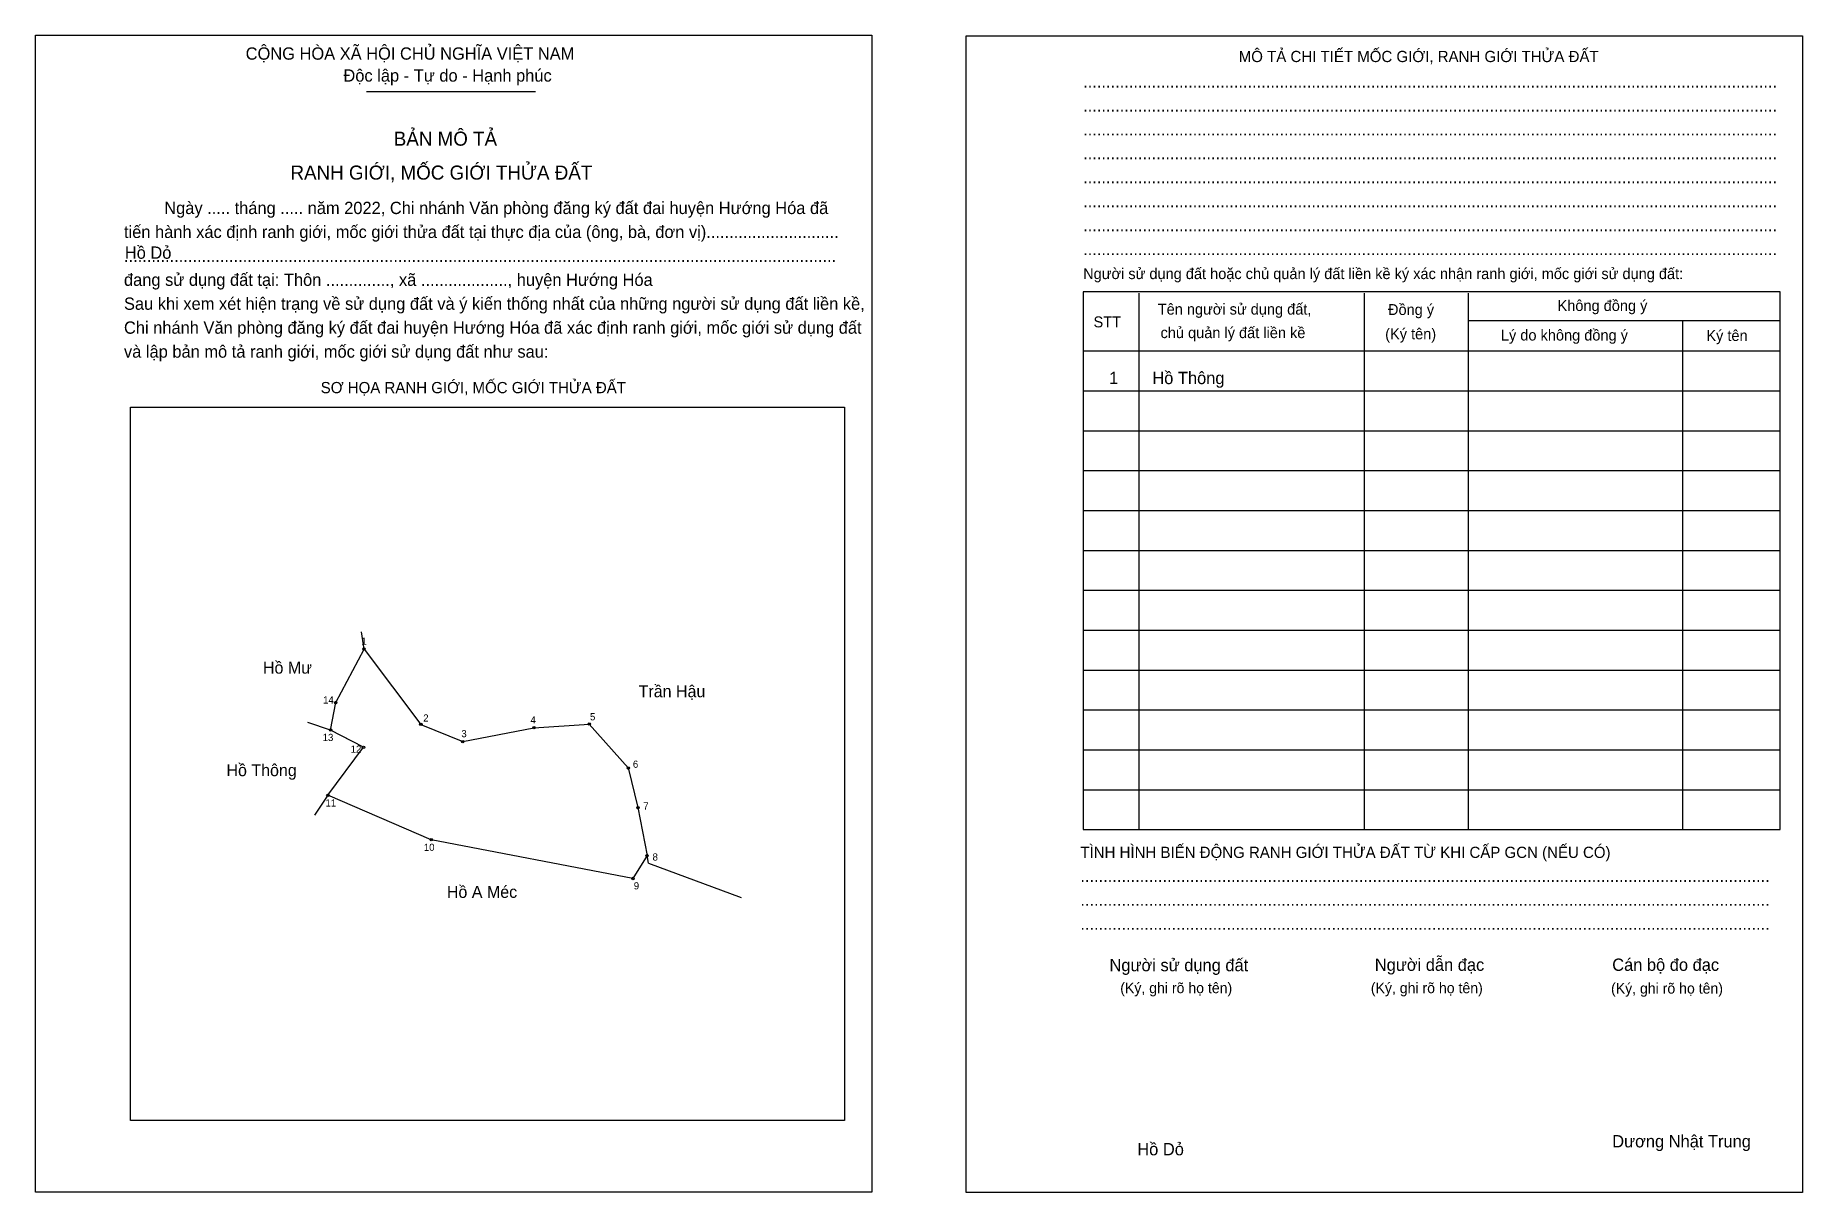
# Model space of a CAD drawing. Extents: x 544551 to 545219, y 1838520 to 1838957.
import ezdxf

# ---------------------------------------------------------------- set-up
doc = ezdxf.new("R2010")
doc.units = 0
for name, color, linetype in [('Level 1', 7, 'Continuous'), ('Level 10', 7, 'Continuous'), ('Level 11', 7, 'Continuous'), ('Level 2', 7, 'Continuous'), ('Level 25', 7, 'Continuous'), ('Level 27', 7, 'Continuous'), ('Level 36', 7, 'Continuous'), ('Level 52', 7, 'Continuous'), ('Level 55', 7, 'Continuous'), ('Level 6', 7, 'Continuous'), ('Level 9', 7, 'Continuous')]:
    doc.layers.add(name, color=color, linetype=linetype)

msp = doc.modelspace()

# ---------------------------------------------------------------- linework, layer by layer
at = {"layer": 'Level 1'}
for p, q in [((544551.39, 1838956.75), (544551.39, 1838956.75)), ((544902.95, 1838956.6), (544902.95, 1838956.6)), ((544676.43, 1838935.5), (544740.33, 1838935.5)), ((544968.27, 1838859.39), (544968.27, 1838656.68)), ((545053.27, 1838859.39), (545053.27, 1838656.68)), ((545092.61, 1838859.39), (545092.61, 1838656.68)), ((545092.61, 1838848.99), (545210.47, 1838848.99)), ((545173.54, 1838848.99), (545173.54, 1838656.68)), ((544947.17, 1838837.53), (545210.47, 1838837.53)), ((544947.17, 1838822.46), (545210.47, 1838822.46)), ((544587.28, 1838816.28), (544587.28, 1838816.28)), ((544947.17, 1838807.39), (545210.47, 1838807.39)), ((544947.17, 1838792.32), (545210.47, 1838792.32)), ((544947.17, 1838777.25), (545210.47, 1838777.25)), ((544947.17, 1838762.18), (545210.47, 1838762.18)), ((544947.17, 1838747.11), (545210.47, 1838747.11)), ((544947.17, 1838732.04), (545210.47, 1838732.04)), ((544947.17, 1838716.97), (545210.47, 1838716.97)), ((544947.17, 1838701.9), (545210.47, 1838701.9)), ((544947.17, 1838686.82), (545210.47, 1838686.82)), ((544947.17, 1838671.75), (545210.47, 1838671.75)), ((544857.05, 1838546.82), (544857.05, 1838546.82)), ((544867.39, 1838519.69), (544867.39, 1838519.69)), ((545218.95, 1838519.54), (545218.95, 1838519.54))]:
    msp.add_line(p, q, dxfattribs=at)
for points in [[(545210.47, 1838859.84), (544947.17, 1838859.84), (544947.17, 1838656.68), (545210.47, 1838656.68)], [(544587.28, 1838816.28), (544857.05, 1838816.28), (544857.05, 1838546.82), (544587.28, 1838546.82)]]:
    msp.add_lwpolyline(points, close=True, dxfattribs=at)
at = {"layer": 'Level 10'}
for p, q in [((544675.54, 1838724.89), (544674.57, 1838731.42)), ((544783, 1838644), (544782.45, 1838646.9)), ((544783, 1838644), (544818, 1838631))]:
    msp.add_line(p, q, dxfattribs=at)
msp.add_lwpolyline([(544661.88, 1838669.64), (544675.35, 1838687.78), (544662.93, 1838694.29), (544664.86, 1838704.7), (544675.54, 1838724.89), (544697, 1838696.46), (544712.85, 1838689.96), (544739.73, 1838695.15), (544760.63, 1838696.55), (544775.35, 1838680), (544779, 1838665), (544782.45, 1838646.9), (544777.14, 1838638.21), (544700.95, 1838652.88)], close=True, dxfattribs=at)
at = {"layer": 'Level 11'}
for centre in [(544675.54, 1838724.89), (544664.86, 1838704.7), (544697, 1838696.46), (544739.73, 1838695.15), (544760.63, 1838696.55), (544662.93, 1838694.29), (544712.85, 1838689.96), (544675.35, 1838687.78), (544775.35, 1838680), (544661.88, 1838669.64), (544661.88, 1838669.64), (544779, 1838665), (544700.95, 1838652.88), (544782.45, 1838646.9), (544777.14, 1838638.21)]:
    msp.add_circle(centre, 0.452, dxfattribs=at)
at = {"layer": 'Level 2'}
for points in [[(544551.4, 1838956.75), (544867.39, 1838956.75), (544867.39, 1838519.69), (544551.4, 1838519.69)], [(544902.96, 1838956.6), (545218.95, 1838956.6), (545218.95, 1838519.54), (544902.96, 1838519.54)]]:
    msp.add_lwpolyline(points, close=True, dxfattribs=at)
at = {"layer": 'Level 25'}
for p, q in [((544760.63, 1838696.55), (544775.35, 1838680)), ((544675.35, 1838687.78), (544666.79, 1838692.26)), ((544700.95, 1838652.88), (544661.88, 1838669.64)), ((544782.45, 1838646.9), (544777.14, 1838638.21))]:
    msp.add_line(p, q, dxfattribs=at)
at = {"layer": 'Level 27'}
for p, q in [((544662.93, 1838694.29), (544654.34, 1838697.11)), ((544661.88, 1838669.64), (544656.83, 1838662.14))]:
    msp.add_line(p, q, dxfattribs=at)

# ---------------------------------------------------------------- texts
at = {"layer": 'Level 1'}
for s, height, p in [('CỘNG HÒA XÃ HỘI CHỦ NGHĨA VIỆT NAM', 4.6416, (544630.84, 1838947.55)), ('MÔ TẢ CHI TIẾT MỐC GIỚI, RANH GIỚI THỬA ĐẤT', 4.2437, (545005.94, 1838946.64)), ('Độc lập - Tự do - Hạnh phúc', 4.6416, (544667.76, 1838939.26)), ('........................................................................................................................................................', 4.64161, (544947.18, 1838937)), ('........................................................................................................................................................', 4.64161, (544947.18, 1838927.96)), ('BẢN MÔ TẢ', 5.305, (544686.78, 1838915.06)), ('........................................................................................................................................................', 4.64161, (544947.18, 1838918.92)), ('RANH GIỚI, MỐC GIỚI THỬA ĐẤT', 5.3053, (544647.77, 1838902.25)), ('........................................................................................................................................................', 4.64161, (544947.18, 1838909.88)), ('........................................................................................................................................................', 4.64161, (544947.18, 1838900.83)), ('Ngày ..... tháng ..... năm 2022, Chi nhánh Văn phòng đăng ký đất đai huyện Hướng Hóa đã', 4.6416, (544600.09, 1838889.23)), ('........................................................................................................................................................', 4.64161, (544947.18, 1838891.79)), ('tiến hành xác định ranh giới, mốc giới thửa đất tại thực địa của (ông, bà, đơn vị).............................', 4.64161, (544584.87, 1838880.19)), ('........................................................................................................................................................', 4.64161, (544947.18, 1838882.75)), ('............................................................................................................................................................', 4.64161, (544584.87, 1838871.14)), ('Người sử dụng đất hoặc chủ quản lý đất liền kề ký xác nhận ranh giới, mốc giới sử dụng đất:', 4.1116, (544947.18, 1838864.66)), ('........................................................................................................................................................', 4.64161, (544947.18, 1838873.71)), ('đang sử dụng đất tại: Thôn .............., xã ..................., huyện Hướng Hóa', 4.6416, (544584.87, 1838862.1)), ('Sau khi xem xét hiện trạng về sử dụng đất và ý kiến thống nhất của những người sử dụng đất liền kề,', 4.6416, (544584.87, 1838853.06)), ('Tên người sử dụng đất,', 4.1116, (544975.36, 1838851.25)), ('Đồng ý', 4.112, (545062.32, 1838851.1)), ('Không đồng ý', 4.1116, (545126.37, 1838852.61)), ('Chi nhánh Văn phòng đăng ký đất đai huyện Hướng Hóa đã xác định ranh giới, mốc giới sử dụng đất', 4.6416, (544584.87, 1838844.02)), ('STT', 4.112, (544951.09, 1838846.43)), ('chủ quản lý đất liền kề', 4.1116, (544976.41, 1838842.36)), ('(Ký tên)', 4.112, (545061.26, 1838841.91)), ('Lý do không đồng ý', 4.1116, (545104.97, 1838841.45)), ('Ký tên', 4.112, (545182.58, 1838841.3)), ('và lập bản mô tả ranh giới, mốc giới sử dụng đất như sau:', 4.6416, (544584.87, 1838834.97)), ('SƠ HỌA RANH GIỚI, MỐC GIỚI THỬA ĐẤT', 4.2437, (544659.18, 1838821.55)), ('TÌNH HÌNH BIẾN ĐỘNG RANH GIỚI THỬA ĐẤT TỪ KHI CẤP GCN (NẾU CÓ)', 4.2437, (544946.12, 1838645.98)), ('.......................................................................................................................................................', 4.64161, (544946.12, 1838636.94)), ('.......................................................................................................................................................', 4.64161, (544946.12, 1838627.9)), ('.......................................................................................................................................................', 4.64161, (544946.12, 1838618.85)), ('Người dẫn đạc', 4.6416, (545057.34, 1838603.33)), ('Người sử dụng đất', 4.6416, (544957.12, 1838603.18)), ('Cán bộ đo đạc', 4.6416, (545147.02, 1838603.33)), ('(Ký, ghi rõ họ tên)', 3.9787, (544961.19, 1838594.89)), ('(Ký, ghi rõ họ tên)', 3.9787, (545055.84, 1838594.89)), ('(Ký, ghi rõ họ tên)', 3.9787, (545146.57, 1838594.74)), ('Dương Nhật Trung', 4.6416, (545147.02, 1838536.64))]:
    msp.add_text(s, height=height, dxfattribs=at).set_placement(p)
at = {"layer": 'Level 36'}
for s, p in [('Hồ Mư', (544637.37, 1838715.61)), ('Trần Hậu', (544779.27, 1838706.7)), ('Hồ Thông', (544623.58, 1838676.88)), ('Hồ A Méc', (544706.84, 1838630.9))]:
    msp.add_text(s, height=4.521, dxfattribs=at).set_placement(p)
at = {"layer": 'Level 52'}
for s, height, p in [('1', 4.64, (544956.96, 1838824.99)), ('Hồ Thông', 4.642, (544973.31, 1838824.99))]:
    msp.add_text(s, height=height, dxfattribs=at).set_placement(p)
at = {"layer": 'Level 55'}
for s, p in [('1', (544675.46, 1838724.89)), ('14', (544664.65, 1838704.7)), ('2', (544696.9, 1838696.46)), ('4', (544739.63, 1838695.15)), ('5', (544760.53, 1838696.55)), ('13', (544662.73, 1838694.29)), ('3', (544712.76, 1838689.96)), ('12', (544675.14, 1838687.78)), ('6', (544775.25, 1838680)), ('11', (544661.68, 1838669.64)), ('7', (544778.9, 1838665)), ('10', (544700.74, 1838652.88)), ('8', (544782.35, 1838646.9)), ('9', (544777.04, 1838638.21))]:
    msp.add_text(s, height=0.301, dxfattribs=at).set_placement(p)
at = {"layer": 'Level 6'}
for p in [(544585.19, 1838872.35), (544967.63, 1838533.65)]:
    msp.add_text('Hồ Dỏ', height=4.642, dxfattribs=at).set_placement(p)
at = {"layer": 'Level 9'}
for s, height, p in [('1', 2.71, (544674.54, 1838726.54)), ('14', 2.713, (544660.08, 1838704.33)), ('2', 2.71, (544697.92, 1838697.49)), ('4', 2.71, (544738.41, 1838696.78)), ('5', 2.71, (544760.9, 1838697.98)), ('13', 2.713, (544659.92, 1838690.16)), ('12', 2.713, (544670.49, 1838685.75)), ('3', 2.71, (544712.31, 1838691.6)), ('6', 2.71, (544777.1, 1838680.05)), ('11', 2.713, (544660.97, 1838665.39)), ('7', 2.71, (544781.03, 1838664.28)), ('10', 2.713, (544698.13, 1838648.64)), ('8', 2.71, (544784.53, 1838645)), ('9', 2.71, (544777.44, 1838634.1))]:
    msp.add_text(s, height=height, dxfattribs=at).set_placement(p)

doc.saveas('drawing.dxf')
